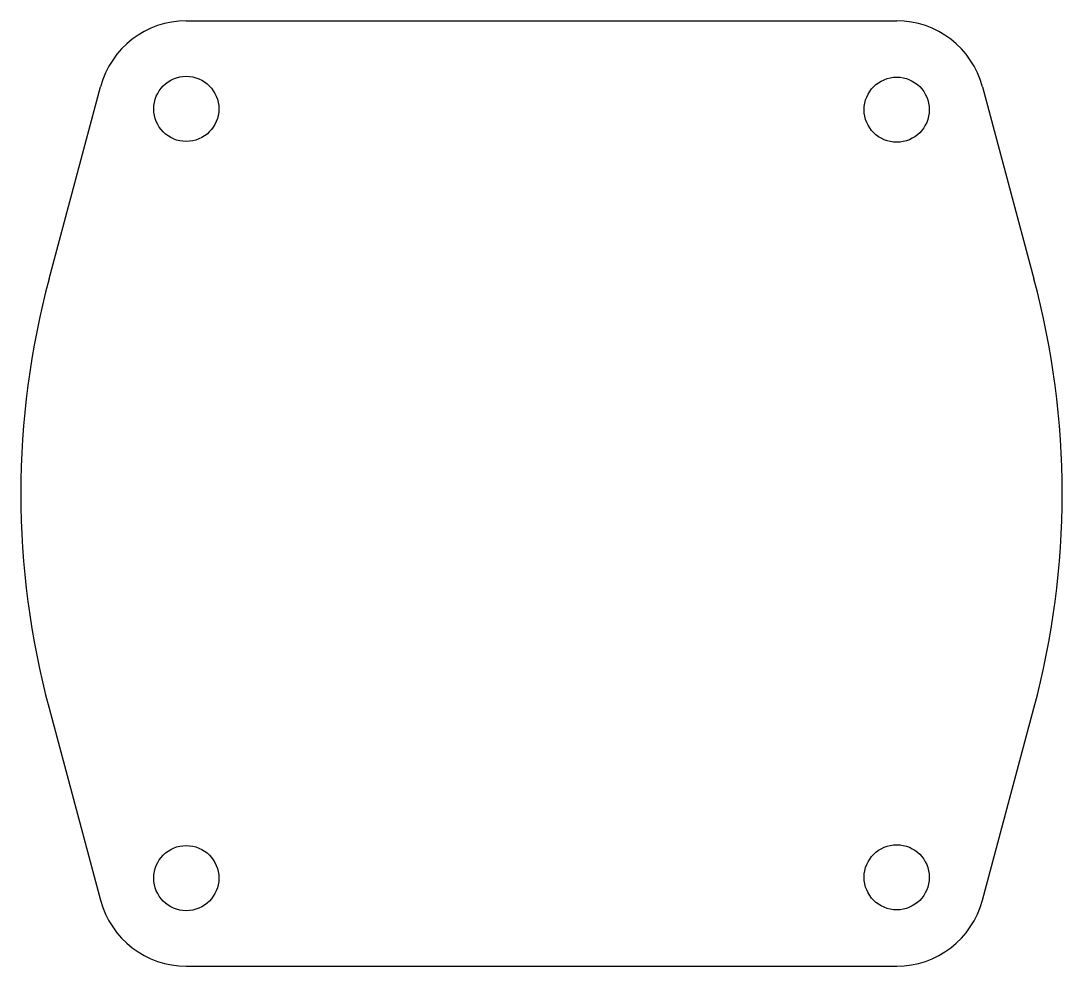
# Model space of a CAD drawing. Extents: x 162.4 to 197.6, y -93.1 to -61.2.
import ezdxf

# ---------------------------------------------------------------- set-up
doc = ezdxf.new("R2010")
doc.units = 0
doc.layers.add('BLACK', color=7, linetype='CONTINUOUS')

msp = doc.modelspace()

# ---------------------------------------------------------------- linework, layer by layer
at = {"layer": 'BLACK', "linetype": 'CONTINUOUS'}
for p, q in [((167.999906, -61.215297), (179.999933, -61.215297)), ((179.999933, -61.215297), (191.99996, -61.215297)), ((163.363222, -69.928527), (165.102128, -63.43884)), ((194.897738, -63.43884), (196.636644, -69.928527)), ((163.363222, -84.422393), (165.102128, -90.912079)), ((194.897738, -90.912079), (196.636644, -84.422393)), ((167.999906, -93.135622), (179.999933, -93.135622)), ((179.999933, -93.135622), (191.99996, -93.135622))]:
    msp.add_line(p, q, dxfattribs=at)
at = {"layer": 'BLACK'}
for centre in [(167.999961, -64.189057), (191.999961, -64.215297), (168.000124, -90.162334), (191.999961, -90.135622)]:
    msp.add_circle(centre, 1.1, dxfattribs=at)
for centre, radius, start, end in [((168, -64.2154), 3.000118, 90.0017952, 164.9985697), ((192, -64.2152), 2.999903, 14.9984032, 90.000764), ((190.40914, -77.17546), 27.999995, -195.0000022, -164.9999978), ((169.59073, -77.17546), 27.999991, -15.0000043, 15.0000043), ((167.9998, -90.1357), 2.999922, -165.0009201, -89.9979755), ((191.9999, -90.1355), 3.00009, -89.9988541, -15.0019489)]:
    msp.add_arc(centre, radius, start, end, dxfattribs=at)

doc.saveas('drawing.dxf')
